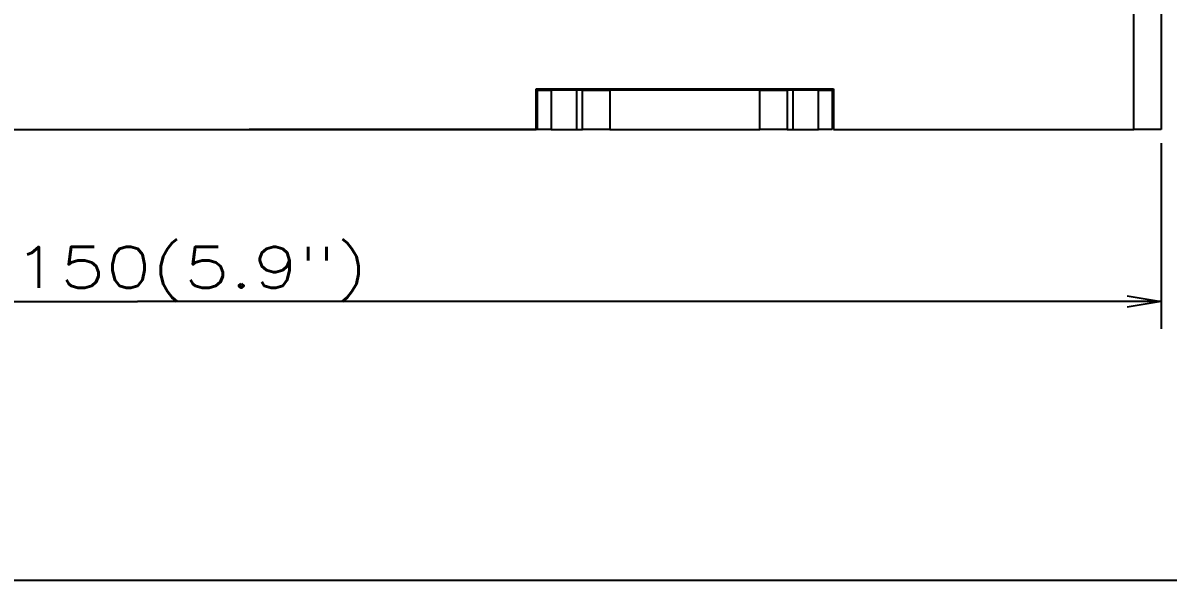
# Model space of a CAD drawing. Header units: millimetres. Extents: x -945625 to 316, y 6 to 533140.
# Drawn here: x -945426.3 to -945342.4, y 532277.5 to 532318.3 of the extents above; entities that cross this region are included whole.
import ezdxf

# ---------------------------------------------------------------- set-up
doc = ezdxf.new("R2010")
doc.units = ezdxf.units.MM
doc.header["$LTSCALE"] = 4
doc.styles.get("Standard").update_dxf_attribs({"font": 'simplex.shx', "height": 2, "bigfont": '@extfont2.shx'})

msp = doc.modelspace()

# ---------------------------------------------------------------- linework, layer by layer
at = {"color": 7, "linetype": 'Continuous'}
for p, q in [((-945344.884, 532310.509), (-945344.884, 532319.509)), ((-945342.884, 532319.509), (-945342.884, 532310.509)), ((-945388.684, 532310.509), (-945388.684, 532313.509)), ((-945388.684, 532313.509), (-945366.884, 532313.509)), ((-945388.684, 532313.409), (-945388.584, 532313.409)), ((-945388.584, 532310.509), (-945388.584, 532313.409)), ((-945388.584, 532313.409), (-945387.584, 532313.409)), ((-945387.584, 532313.409), (-945387.584, 532310.509)), ((-945385.284, 532313.409), (-945387.584, 532313.409)), ((-945385.684, 532310.509), (-945385.684, 532313.509)), ((-945385.284, 532310.509), (-945385.284, 532313.409)), ((-945385.284, 532313.409), (-945383.284, 532313.409)), ((-945383.284, 532313.409), (-945383.284, 532310.509)), ((-945372.284, 532313.409), (-945383.284, 532313.409)), ((-945372.284, 532310.509), (-945372.284, 532313.409)), ((-945372.284, 532313.409), (-945370.284, 532313.409)), ((-945370.284, 532313.409), (-945370.284, 532310.509)), ((-945367.984, 532313.409), (-945370.284, 532313.409)), ((-945369.884, 532313.509), (-945369.884, 532310.509)), ((-945367.984, 532310.509), (-945367.984, 532313.409)), ((-945367.984, 532313.409), (-945366.984, 532313.409)), ((-945366.984, 532313.409), (-945366.984, 532310.509)), ((-945366.984, 532313.409), (-945366.884, 532313.409)), ((-945366.884, 532313.509), (-945366.884, 532310.509)), ((-945388.684, 532312.109), (-945388.584, 532312.109)), ((-945366.984, 532312.109), (-945366.884, 532312.109)), ((-945468.084, 532310.509), (-945409.684, 532310.509)), ((-945447.084, 532310.509), (-945388.684, 532310.509)), ((-945387.884, 532310.509), (-945409.684, 532310.509)), ((-945387.584, 532310.509), (-945388.584, 532310.509)), ((-945387.584, 532310.509), (-945385.284, 532310.509)), ((-945383.284, 532310.509), (-945385.284, 532310.509)), ((-945383.284, 532310.509), (-945372.284, 532310.509)), ((-945370.284, 532310.509), (-945372.284, 532310.509)), ((-945370.284, 532310.509), (-945367.984, 532310.509)), ((-945366.984, 532310.509), (-945367.984, 532310.509)), ((-945366.884, 532310.509), (-945344.884, 532310.509)), ((-945342.884, 532310.509), (-945344.884, 532310.509)), ((-945342.884, 532309.509), (-945342.884, 532295.912)), ((-945345.384, 532298.329), (-945342.884, 532297.912)), ((-945492.884, 532297.912), (-945417.884, 532297.912)), ((-945342.884, 532297.912), (-945417.884, 532297.912)), ((-945342.884, 532297.912), (-945345.384, 532297.495)), ((-945342.884, 532297.912), (-945345.384, 532297.912))]:
    msp.add_line(p, q, dxfattribs=at)
at = {"ltscale": 0.5}
msp.add_line((-945625.308, 532277.478), (-945205.308, 532277.478), dxfattribs=at)

# ---------------------------------------------------------------- texts
at = {"color": 7, "linetype": 'Continuous', "width": 1.310924}
msp.add_text('150(5.9")', height=3, dxfattribs=at).set_placement((-945426.959, 532298.913))

doc.saveas('drawing.dxf')
